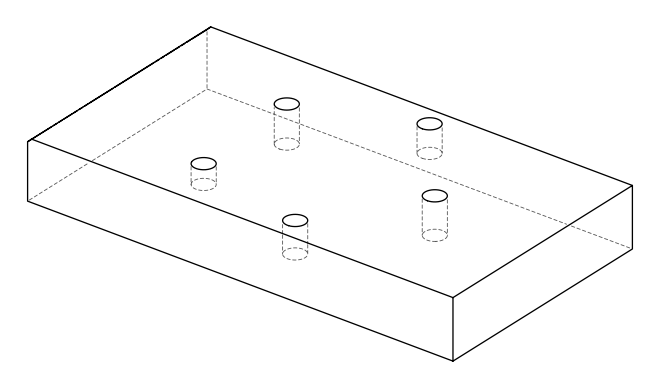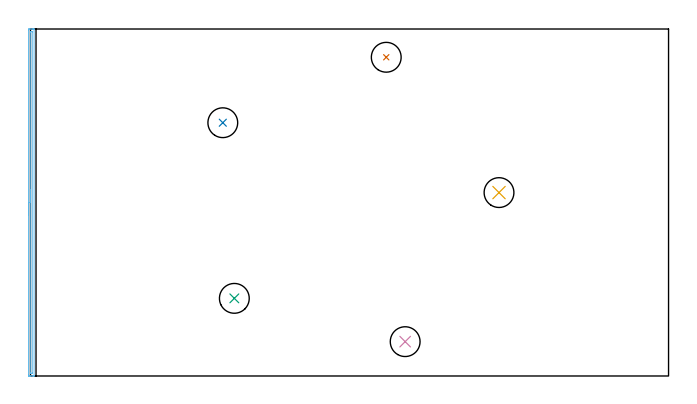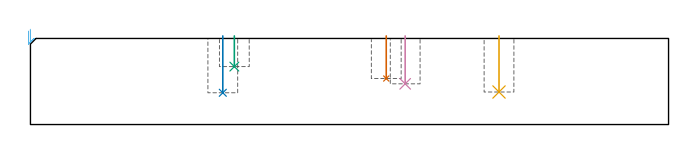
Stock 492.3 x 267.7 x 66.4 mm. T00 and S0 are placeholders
(PLAN: 6 operations, 1 tool changes, 5.2 min)
(1 INDEXABLE_INSERT_DRILL_BLIND_HOLE_FROM_SOLID | STEP1POCKET | UGT0302_002 | 0.13 min | 12817 mm3)
(2 INDEXABLE_INSERT_DRILL_BLIND_HOLE_FROM_SOLID_1 | STEP1POCKET_1 | UGT0302_002 | 0.18 min | 17380 mm3)
(3 INDEXABLE_INSERT_DRILL_BLIND_HOLE_FROM_SOLID_2 | STEP1POCKET_2 | UGT0302_002 | 0.1 min | 9002 mm3)
(4 INDEXABLE_INSERT_DRILL_BLIND_HOLE_FROM_SOLID_3 | STEP1POCKET_3 | UGT0302_002 | 0.15 min | 14517 mm3)
(5 INDEXABLE_INSERT_DRILL_BLIND_HOLE_FROM_SOLID_4 | STEP1POCKET_4 | UGT0302_002 | 0.17 min | 17133 mm3)
(6 AREA_MILL | FG_CHAMFER_SURFACE | UGT0205_001 | 4.45 min | 2473 mm3)
(TOOL UGT0302_002 | Indexable Insert Drill 23mm | D23 PA180 FL50 Z2)
(TOOL UGT0205_001 | Chamfer Mill 20 x 3 x 45 deg. | D20 FL50 Z2)
(OP 1 INDEXABLE_INSERT_DRILL_BLIND_HOLE_FROM_SOLID)
G17 G21 G94 G90
T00 M6
G54
G17 G0 G90 X274.5 Y245.9 S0 M3
G43 Z76.4 H0
G94 G81 G98 Z35.5 F250. R68.4
G80
M5
M2
(OP 2 INDEXABLE_INSERT_DRILL_BLIND_HOLE_FROM_SOLID_1)
G17 G21 G94 G90
T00 M6
G54
G17 G0 G90 X148.4 Y195.4 S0 M3
G43 Z76.4 H0
G94 G81 G98 Z24.5 F250. R68.4
G80
M5
M2
(OP 3 INDEXABLE_INSERT_DRILL_BLIND_HOLE_FROM_SOLID_2)
G17 G21 G94 G90
T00 M6
G54
G17 G0 G90 X157.3 Y59.9 S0 M3
G43 Z76.4 H0
G94 G81 G98 Z44.7 F250. R68.4
G80
M5
M2
(OP 4 INDEXABLE_INSERT_DRILL_BLIND_HOLE_FROM_SOLID_3)
G17 G21 G94 G90
T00 M6
G54
G17 G0 G90 X289.1 Y26.5 S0 M3
G43 Z76.4 H0
G94 G81 G98 Z31.4 F250. R68.4
G80
M5
M2
(OP 5 INDEXABLE_INSERT_DRILL_BLIND_HOLE_FROM_SOLID_4)
G17 G21 G94 G90
T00 M6
G54
G17 G0 G90 X361.5 Y141.5 S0 M3
G43 Z76.4 H0
G94 G81 G98 Z25.1 F250. R68.4
G80
M5
M2
(OP 6 AREA_MILL)
G17 G21 G94 G90
T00 M6
G54
G17 G0 G90 X-1.5 Y123.85 S1061 M3
G43 Z76.4 H0
Z72.1
G94 G1 Y123.888 Z71.228 F250.
Y124.002 Z70.363
Y124.191 Z69.512
Y124.453 Z68.68
Y124.787 Z67.874
Y125.19 Z67.1
Y125.658 Z66.364
Y126.19 Z65.672
Y126.779 Z65.029
Y127.422 Z64.44
Y128.114 Z63.908
Y128.85 Z63.44
Y129.624 Z63.037
Y130.43 Z62.703
Y131.262 Z62.441
Y132.114 Z62.252
Y132.978 Z62.138
Y133.85 Z62.1
X-1.499 Y267.071 Z62.101
X-1.496 Y267.47
X-1.492 Y267.69 Z62.104
X-1.105 Y267.7 Z62.491
X-0.844 Z62.751
X-0.227 Z63.367
X1.171 Z64.767
X1.527 Z65.122
X2.24 Z65.84
X2.479 Z66.079
X2.641 Y267.698 Z66.234
X2.798 Y267.69 Z66.389
X2.8 Y267.518 Z66.4
Y0.182
X2.797 Y0.01 Z66.389
X2.641 Y0.002 Z66.234
X2.479 Y0. Z66.079
X2.24 Z65.84
X1.527 Z65.122
X0.294 Z63.891
X-0.227 Z63.367
X-0.844 Z62.751
X-1.105 Y0.001 Z62.491
X-1.331 Y0.004 Z62.265
X-1.492 Y0.01 Z62.104
X-1.496 Y0.23 Z62.101
X-1.499 Y0.629
X-1.5 Y133.85 Z62.1
X-0.086 Z63.514
Y265.139
X-0.084 Y265.283 Z63.516
X-0.079 Y265.656 Z63.521
X-0.072 Y265.69 Z63.528
X-0.004 Y265.695 Z63.596
X0.105 Y265.699 Z63.705
X0.241 Y265.7 Z63.841
X1.119 Z64.719
X1.313 Y265.698 Z64.913
X1.348 Y265.695 Z64.948
X1.379 Y265.689 Z64.979
X1.381 Y265.644 Z64.981
X1.385 Y265.428 Z64.985
Y2.561
X1.384 Y2.417 Z64.984
X1.379 Y2.044 Z64.979
X1.372 Y2.01 Z64.972
X1.304 Y2.005 Z64.904
X1.195 Y2.001 Z64.795
X1.059 Y2. Z64.659
X0.181 Z63.781
X-0.013 Y2.002 Z63.587
X-0.048 Y2.005 Z63.552
X-0.079 Y2.011 Z63.521
X-0.081 Y2.056 Z63.519
X-0.085 Y2.272 Z63.515
X-0.086 Y133.85 Z63.514
Y134.722 Z63.552
Y135.586 Z63.666
Y136.438 Z63.855
Y137.27 Z64.117
Y138.076 Z64.451
Y138.85 Z64.854
Y139.586 Z65.323
Y140.278 Z65.854
Y140.921 Z66.443
Y141.51 Z67.086
Y142.042 Z67.778
Y142.51 Z68.514
Y142.913 Z69.288
Y143.247 Z70.094
Y143.509 Z70.926
Y143.698 Z71.778
Y143.812 Z72.643
Y143.85 Z73.514
G0 Z76.4
M5
M2
